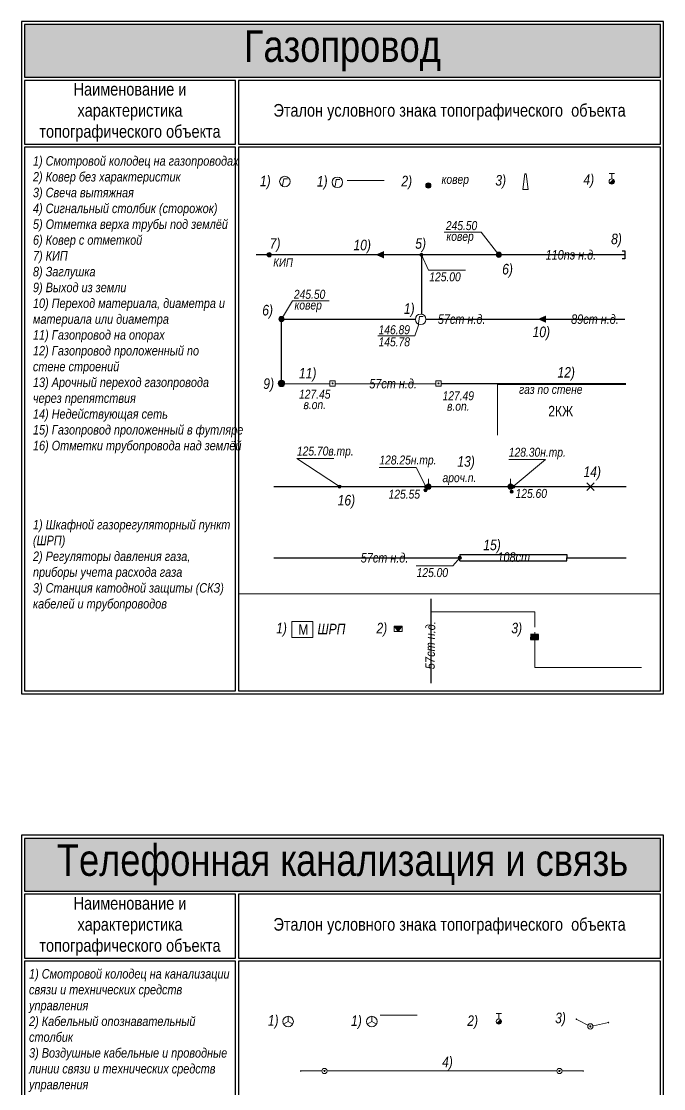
# Model space of a CAD drawing. Header units: metres. Extents: x -393 to 694, y -10 to 691.
# Drawn here: x 130.7 to 191.6, y 405.2 to 506.5 of the extents above; entities that cross this region are included whole.
import ezdxf
from ezdxf.enums import TextEntityAlignment as Align
from ezdxf.lldxf.tags import DXFTag

# ---------------------------------------------------------------- set-up
doc = ezdxf.new("R2010")
doc.units = ezdxf.units.M
doc.linetypes.add('СП_Граница маскировки', pattern=[3, 0, -3])
doc.layers.add('02 Строения и их части', color=7, linetype='Continuous', lineweight=20)
for name, color, linetype, lineweight, true_color in [('08 Газопровод', 30, 'Continuous', 30, 0xff7f00), ('12 Телефонная канализация и связь', 7, 'Continuous', 20, 0x007f3f), ('17 Рельеф', 7, 'Continuous', 15, 0xa55200)]:
    doc.layers.add(name, color=color, linetype=linetype, lineweight=lineweight, true_color=true_color)
doc.styles.add('СП_Д', font='ARIALNI.TTF')
doc.styles.add('СП_Р', font='ARIALN.TTF')
tags = doc.linetypes.add('СП_4.5.2', pattern='A,8,-2,4,-1,["Г",СП_Д,S=1.8,R=0,X=-0.7,Y=-0.9],-1,4,-2,8,-2', length=32).pattern_tags.tags
tags[10] = DXFTag(74, 10)
doc.linetypes.add('СП_4.7.10', pattern='A,8,-1,["|",СП_Р,S=1,R=0,X=-0.14,Y=-0.36],0,["|",СП_Р,S=1,R=60,X=0.24,Y=-0.3],0.02,["|",СП_Р,S=1,R=300,X=-0.4,Y=-0.04],-1', length=10.02)
doc.linetypes.add('СП_4.7.4', pattern='A,8,-2,[131,ltypeshp.shx,S=0.6,R=90,X=0.6,Y=-0.6],8,[131,ltypeshp.shx,S=0.6,R=270,X=-0.6,Y=0.6],-2', length=20)
tags = doc.linetypes.add('СП_5.4.5.1', pattern='A,12,-1,["Г",СП_Д,S=1.8,R=0,X=-0.7,Y=-0.9],-1,12', length=26).pattern_tags.tags
tags[6] = DXFTag(74, 10)

# ---------------------------------------------------------------- blocks, each defined once
blk = doc.blocks.new('СП_4.5.3')
at = {"linetype": 'Continuous', "lineweight": -2}
blk.add_hatch(color=256, dxfattribs=at).paths.add_polyline_path([(0.6, 0, 1), (-0.6, 0, 1)])
blk.add_circle((0, 0), 0.6, dxfattribs=at)
blk = doc.blocks.new('*U552')
at = {"color": 0, "linetype": 'Continuous', "lineweight": -2, "ltscale": 0.5}
blk.add_lwpolyline([(0, 0), (4, 0), (4, 3), (0, 3)], close=True, dxfattribs=at)
at = {"color": 0, "linetype": 'Continuous', "lineweight": -2, "style": 'СП_Д'}
blk.add_attdef('ШРП_001', (4.86, 0.78), '', height=1.8, dxfattribs=at)
blk = doc.blocks.new('*U433')
at = {"linetype": 'Continuous'}
blk.add_lwpolyline([(-0.5, 0.75), (0, 0.75), (0, -0.75), (-0.5, -0.75)], dxfattribs=at)
blk = doc.blocks.new('СП_Точка')
at = {"linetype": 'Continuous', "lineweight": -2}
h = blk.add_hatch(color=0, dxfattribs=at)
h.dxf.hatch_style = 1
h.paths.add_polyline_path([(-0.15, 0, 1), (0.15, 0, 1)])
at = {"color": 0, "linetype": 'Continuous', "lineweight": 0}
blk.add_circle((0, 0), 0.15, dxfattribs=at)
blk = doc.blocks.new('*U671')
at = {"color": 0, "linetype": 'Continuous', "lineweight": -2, "xscale": 2, "yscale": 2, "zscale": 2}
blk.add_blockref('СП_Точка', (0, 0), dxfattribs=at)
at = {"color": 0, "linetype": 'Continuous', "lineweight": 15, "style": 'СП_Д'}
blk.add_attdef('Z', text='', height=1.7, dxfattribs=at).set_placement((-6.71, 0.12), align=Align.TOP_LEFT)
blk = doc.blocks.new('*U672')
at = {"color": 0, "linetype": 'Continuous', "lineweight": -2, "xscale": 2, "yscale": 2, "zscale": 2}
blk.add_blockref('СП_Точка', (0, 0), dxfattribs=at)
at = {"color": 0, "linetype": 'Continuous', "lineweight": 15, "style": 'СП_Д'}
blk.add_attdef('Z', text='', height=1.7, dxfattribs=at).set_placement((1.03, 0.51), align=Align.TOP_LEFT)
blk = doc.blocks.new('СП_2.1')
at = {"color": 0, "style": 'СП_Р'}
blk.add_attdef('КЖ', text='', height=2, dxfattribs=at).set_placement((0, 0), align=Align.CENTER)
blk = doc.blocks.new('СП_4.5.5')
at = {"color": 0, "linetype": 'Continuous'}
blk.add_wipeout([(-0.5, 0), (-0.1, 3), (0.1, 3), (0.5, 0)], dxfattribs=at)
at = {"color": 0, "linetype": 'Continuous', "lineweight": -2}
blk.add_lwpolyline([(-0.5, 0), (-0.1, 3), (0.1, 3), (0.5, 0)], close=True, dxfattribs=at)
blk = doc.blocks.new('*U450')
at = {"color": 1, "linetype": 'Continuous'}
for points in [[(-0.708, 0.708), (0.708, -0.708)], [(0.708, 0.708), (-0.708, -0.708)]]:
    blk.add_lwpolyline(points, dxfattribs=at)
blk = doc.blocks.new('*U602')
at = {"color": 0, "linetype": 'Continuous', "style": 'СП_Д'}
blk.add_attdef('D-_001', (-4.82, -0.9), '', height=1.8, dxfattribs=at)
blk = doc.blocks.new('СП_4.1.2.9')
at = {"color": 0, "linetype": 'СП_Граница маскировки', "lineweight": 0, "ltscale": 10}
blk.add_wipeout([(0, -1), (0.5, -0.87), (0.87, -0.5), (1, 0), (0.87, 0.5), (0.5, 0.87), (0, 1), (-0.5, 0.87), (-0.87, 0.5), (-1, 0), (-0.87, -0.5), (-0.5, -0.87)], dxfattribs=at)
at = {"color": 0, "linetype": 'Continuous', "lineweight": -2}
for points in [[(0, 0), (-0.87, -0.5)], [(0, 1), (0, 0)], [(0.87, -0.5), (0, 0)]]:
    blk.add_lwpolyline(points, dxfattribs=at)
blk.add_circle((0, 0), 1, dxfattribs=at)
blk = doc.blocks.new('*U795')
at = {"color": 0, "linetype": 'Continuous', "lineweight": 15}
blk.add_line((1.6, 1.2), (8.6, 1.2), dxfattribs=at)
at = {"color": 0, "linetype": 'Continuous', "lineweight": 20, "style": 'СП_Д'}
for tag, p in [('Z', (2, 3.3)), ('Z1', (2, 0.9)), ('Z2', (2, -1.2)), ('Z3', (2, -3.3)), ('Z4', (2, -5.4))]:
    blk.add_attdef(tag, text='', height=1.7, dxfattribs=at).set_placement(p, align=Align.TOP_LEFT)
at = {"color": 0, "linetype": 'СП_Граница маскировки', "lineweight": 0, "ltscale": 10}
blk.add_wipeout([(0, -1), (0.5, -0.87), (0.87, -0.5), (1, 0), (0.87, 0.5), (0.5, 0.87), (0, 1), (-0.5, 0.87), (-0.87, 0.5), (-1, 0), (-0.87, -0.5), (-0.5, -0.87)], dxfattribs=at)
at = {"color": 0, "linetype": 'Continuous', "lineweight": -2}
for points in [[(0, 0), (-0.87, -0.5)], [(0, 1), (0, 0)], [(0.87, -0.5), (0, 0)]]:
    blk.add_lwpolyline(points, dxfattribs=at)
blk.add_circle((0, 0), 1, dxfattribs=at)
blk = doc.blocks.new('*U700')
at = {"color": 0, "linetype": 'Continuous', "lineweight": 15}
for p, q in [((-8.09, 5.35), (-1.09, 5.35)), ((0, 0), (-8.09, 5.35))]:
    blk.add_line(p, q, dxfattribs=at)
at = {"color": 0, "linetype": 'Continuous', "lineweight": -2, "xscale": 2, "yscale": 2, "zscale": 2}
blk.add_blockref('СП_Точка', (0, 0), dxfattribs=at)
at = {"color": 0, "linetype": 'Continuous', "lineweight": 15, "style": 'СП_Д'}
for tag, p in [('Z', (-7.79, 9.6)), ('Z1', (-7.79, 7.6))]:
    blk.add_attdef(tag, text='', height=1.7, dxfattribs=at).set_placement(p, align=Align.TOP_LEFT)
blk = doc.blocks.new('*U734')
at = {"linetype": 'Continuous', "lineweight": -2}
blk.add_hatch(color=256, dxfattribs=at).paths.add_polyline_path([(0.5, 0, 1), (-0.5, 0, 1)])
blk.add_circle((0, 0), 0.5, dxfattribs=at)
at = {"color": 0, "linetype": 'Continuous', "lineweight": 15, "style": 'СП_Д'}
blk.add_attdef('газ', (2.51, 0.31), '', height=1.7, dxfattribs=at)
blk = doc.blocks.new('*U427')
at = {"linetype": 'СП_Граница маскировки', "lineweight": 0}
blk.add_wipeout([(0.75, 0), (1.5, 1), (1.5, 0)], dxfattribs=at)
blk.add_wipeout([(0, 1), (0.75, 0), (0, 0)], dxfattribs=at)
at = {"linetype": 'Continuous', "lineweight": -2}
h = blk.add_hatch(color=30, dxfattribs=at)
h.dxf.hatch_style = 1
h.paths.add_polyline_path([(0, 1), (0.75, 0), (1.5, 1)])
at = {"color": 30, "linetype": 'Continuous', "lineweight": -2}
for points in [[(0, 0), (1.5, 0), (1.5, 1), (0, 1)], [(0, 1), (0.75, 0), (1.5, 1)]]:
    blk.add_lwpolyline(points, close=True, dxfattribs=at)
blk = doc.blocks.new('*U446')
at = {"linetype": 'Continuous', "lineweight": -2}
h = blk.add_hatch(color=0, dxfattribs=at)
h.dxf.hatch_style = 1
h.paths.add_polyline_path([(0.5, 0, 1), (-0.5, 0, 1)])
at = {"color": 0, "lineweight": 15}
blk.add_lwpolyline([(0, 0.5), (0, 1.5)], dxfattribs=at)
at = {"color": 0, "linetype": 'Continuous', "lineweight": -2}
blk.add_circle((0, 0), 0.5, dxfattribs=at)
blk = doc.blocks.new('*U709')
at = {"color": 0, "linetype": 'Continuous', "lineweight": 15}
for p in [(-8.84, 3.66), (0, 0)]:
    blk.add_line(p, (-1.84, 3.66), dxfattribs=at)
at = {"color": 0, "linetype": 'Continuous', "lineweight": -2, "xscale": 2, "yscale": 2, "zscale": 2}
blk.add_blockref('СП_Точка', (0, 0), dxfattribs=at)
at = {"color": 0, "linetype": 'Continuous', "lineweight": 15, "style": 'СП_Д'}
for tag, p in [('Z', (-8.54, 7.91)), ('Z1', (-8.54, 5.91))]:
    blk.add_attdef(tag, text='', height=1.7, dxfattribs=at).set_placement(p, align=Align.TOP_LEFT)
blk = doc.blocks.new('*U708')
at = {"color": 0, "linetype": 'Continuous', "lineweight": 15}
for p in [(-0.86, 5.12), (0, 0)]:
    blk.add_line(p, (6.14, 5.12), dxfattribs=at)
at = {"color": 0, "linetype": 'Continuous', "lineweight": -2, "xscale": 2, "yscale": 2, "zscale": 2}
blk.add_blockref('СП_Точка', (0, 0), dxfattribs=at)
at = {"color": 0, "linetype": 'Continuous', "lineweight": 15, "style": 'СП_Д'}
for tag, p in [('Z', (-0.56, 9.37)), ('Z1', (-0.56, 7.37))]:
    blk.add_attdef(tag, text='', height=1.7, dxfattribs=at).set_placement(p, align=Align.TOP_LEFT)
blk = doc.blocks.new('*U549')
at = {"color": 0, "linetype": 'СП_Граница маскировки', "lineweight": 0}
blk.add_wipeout([(0.5, 0), (0.43, 0.25), (0.25, 0.43), (0, 0.5), (-0.25, 0.43), (-0.43, 0.25), (-0.5, 0), (-0.43, -0.25), (-0.25, -0.43), (0, -0.5), (0.25, -0.43), (0.43, -0.25)], dxfattribs=at)
at = {"linetype": 'Continuous', "lineweight": -2}
h = blk.add_hatch(color=7, dxfattribs=at)
h.dxf.hatch_style = 1
h.paths.add_polyline_path([(0.5, 0, 0.198912), (0.35, 0.35), (-0.35, -0.35, 0.668179)])
at = {"color": 0, "linetype": 'Continuous', "lineweight": -2}
for points in [[(-0.5, 1.5), (0.5, 1.5)], [(0, 1.5), (0, 0.5)]]:
    blk.add_lwpolyline(points, dxfattribs=at)
at = {"color": 0, "linetype": 'Continuous', "lineweight": 5}
blk.add_lwpolyline([(0.35, 0.35), (-0.35, -0.35)], dxfattribs=at)
at = {"color": 0, "linetype": 'Continuous', "lineweight": -2}
blk.add_circle((0, 0), 0.5, dxfattribs=at)
blk = doc.blocks.new('*U711')
at = {"linetype": 'Continuous'}
h = blk.add_hatch(color=7, dxfattribs=at)
h.dxf.hatch_style = 1
h.paths.add_polyline_path([(1.5, -0.01), (1.51, 0.99), (0.01, 1), (0, 0)])
at = {"color": 7, "linetype": 'Continuous', "flags": 128}
for points in [[(0.01, 1), (0, 0)], [(0, 0), (1.5, -0.01)], [(1.51, 0.99), (0.01, 1)], [(1.5, -0.01), (1.51, 0.99)]]:
    blk.add_lwpolyline(points, dxfattribs=at)
at = {"color": 0, "linetype": 'Continuous', "lineweight": -2, "style": 'СП_Д', "flags": 6}
blk.add_attdef('НАЗВАН', (2.02, -0.21), '', height=1.8, dxfattribs=at)
blk = doc.blocks.new('*U680')
at = {"color": 7, "linetype": 'Continuous', "lineweight": 15}
for p, q in [((0, 0), (1.38, -2.91)), ((1.38, -2.91), (8.38, -2.91))]:
    blk.add_line(p, q, dxfattribs=at)
at = {"color": 7, "linetype": 'Continuous', "lineweight": -2, "xscale": 2, "yscale": 2, "zscale": 2}
blk.add_blockref('СП_Точка', (0, 0), dxfattribs=at)
at = {"color": 0, "linetype": 'Continuous', "lineweight": 15, "style": 'СП_Д'}
for tag, p in [('Z', (1.78, -3.31)), ('Z1', (1.78, -5.31))]:
    blk.add_attdef(tag, text='', height=1.7, dxfattribs=at).set_placement(p, align=Align.TOP_LEFT)
blk = doc.blocks.new('*U736')
at = {"linetype": 'Continuous', "lineweight": -2}
blk.add_hatch(color=256, dxfattribs=at).paths.add_polyline_path([(0.5, 0, 1), (-0.5, 0, 1)])
at = {"color": 0, "linetype": 'Continuous', "lineweight": 15}
blk.add_line((-10.34, 4.31), (-3.34, 4.31), dxfattribs=at)
at = {"color": 0, "linetype": 'Continuous', "lineweight": 20}
blk.add_line((0, 0), (-3.34, 4.31), dxfattribs=at)
at = {"linetype": 'Continuous', "lineweight": -2}
blk.add_circle((0, 0), 0.5, dxfattribs=at)
at = {"color": 0, "linetype": 'Continuous', "lineweight": 15, "style": 'СП_Д'}
blk.add_attdef('Z', text='', height=1.7, dxfattribs=at).set_placement((-9.94, 6.4), align=Align.TOP_LEFT)
blk.add_attdef('газ', (-9.94, 2.64), '', height=1.7, dxfattribs=at)
blk = doc.blocks.new('*U428')
at = {"color": 0, "linetype": 'Continuous', "lineweight": -2}
blk.add_lwpolyline([(-1.6, 0, 0, 1.4, 0), (0, 0, 1.6, 1.6, 0)], format="xyseb", dxfattribs=at)
blk = doc.blocks.new('*U580')
at = {"linetype": 'Continuous', "lineweight": -2}
h = blk.add_hatch(color=0, dxfattribs=at)
h.dxf.hatch_style = 1
edge = h.paths.add_edge_path()
edge.add_arc((0, 0), 0.4, 0, 360)
at = {"color": 0, "linetype": 'Continuous', "lineweight": 0}
blk.add_circle((0, 0), 0.4, dxfattribs=at)
at = {"color": 7, "linetype": 'Continuous', "lineweight": -2, "style": 'СП_Д'}
blk.add_attdef('Z', text='', height=1.6, rotation=359.1871, dxfattribs=at).set_placement((0.81, -0.65), align=Align.TOP_LEFT)
blk = doc.blocks.new('*U733')
at = {"linetype": 'Continuous', "lineweight": -2}
blk.add_hatch(color=256, dxfattribs=at).paths.add_polyline_path([(0.5, 0, 1), (-0.5, 0, 1)])
at = {"color": 0, "linetype": 'Continuous', "lineweight": 20}
blk.add_line((0, 0), (2.08, 3.47), dxfattribs=at)
at = {"color": 0, "linetype": 'Continuous', "lineweight": 15}
blk.add_line((2.08, 3.47), (9.08, 3.47), dxfattribs=at)
at = {"linetype": 'Continuous', "lineweight": -2}
blk.add_circle((0, 0), 0.5, dxfattribs=at)
at = {"color": 0, "linetype": 'Continuous', "lineweight": 15, "style": 'СП_Д'}
blk.add_attdef('Z', text='', height=1.7, dxfattribs=at).set_placement((2.48, 5.55), align=Align.TOP_LEFT)
blk.add_attdef('газ', (2.48, 1.8), '', height=1.7, dxfattribs=at)
blk = doc.blocks.new('*U146')
at = {"color": 0, "linetype": 'СП_Граница маскировки', "lineweight": -2, "ltscale": 10}
blk.add_wipeout([(-0.5, -0.5), (0.5, -0.5), (0.5, 0.5), (-0.5, 0.5)], dxfattribs=at)
at = {"linetype": 'Continuous', "lineweight": -2}
h = blk.add_hatch(color=0, dxfattribs=at)
h.dxf.hatch_style = 1
h.paths.add_polyline_path([(0.1, 0, 1), (-0.1, 0, 1)])
at = {"color": 0, "linetype": 'Continuous', "lineweight": -2}
blk.add_lwpolyline([(-0.5, -0.5), (0.5, -0.5), (0.5, 0.5), (-0.5, 0.5)], close=True, dxfattribs=at)
at = {"color": 0, "linetype": 'Continuous', "lineweight": 0}
blk.add_circle((0, 0), 0.1, dxfattribs=at)
blk = doc.blocks.new('*U679')
at = {"color": 0, "linetype": 'Continuous', "lineweight": 15}
blk.add_line((0, 0), (-1.3, -1.56), dxfattribs=at)
at = {"color": 7, "linetype": 'Continuous', "lineweight": 15}
blk.add_line((-8.3, -1.56), (-1.3, -1.56), dxfattribs=at)
at = {"color": 7, "linetype": 'Continuous', "lineweight": -2, "xscale": 2, "yscale": 2, "zscale": 2}
blk.add_blockref('СП_Точка', (0, 0), dxfattribs=at)
at = {"color": 0, "linetype": 'Continuous', "lineweight": 15, "style": 'СП_Д'}
for tag, p in [('Z', (-7.9, -1.96)), ('Z1', (-7.9, -3.96))]:
    blk.add_attdef(tag, text='', height=1.7, dxfattribs=at).set_placement(p, align=Align.TOP_LEFT)
blk = doc.blocks.new('*U791')
at = {"color": 0, "linetype": 'Continuous', "lineweight": 20}
for p in [(0, 0), (-8.09, -3.12)]:
    blk.add_line(p, (-1.09, -3.12), dxfattribs=at)
at = {"color": 0, "linetype": 'Continuous', "lineweight": 20, "style": 'СП_Д'}
for tag, p in [('Z', (-7.69, -1.12)), ('Z1', (-7.69, -3.42)), ('Z2', (-7.69, -5.42)), ('Z3', (-7.69, -7.42)), ('Z4', (-7.69, -9.42))]:
    blk.add_attdef(tag, text='', height=1.7, dxfattribs=at).set_placement(p, align=Align.TOP_LEFT)
at = {"color": 0, "linetype": 'СП_Граница маскировки', "lineweight": 0, "ltscale": 10}
blk.add_wipeout([(0, -1), (0.5, -0.87), (0.87, -0.5), (1, 0), (0.87, 0.5), (0.5, 0.87), (0, 1), (-0.5, 0.87), (-0.87, 0.5), (-1, 0), (-0.87, -0.5), (-0.5, -0.87)], dxfattribs=at)
at = {"color": 0, "linetype": 'Continuous', "lineweight": -2, "flags": 128}
blk.add_lwpolyline([(0.49, 0.54), (-0.21, 0.54), (-0.43, -0.76)], dxfattribs=at)
at = {"color": 0, "linetype": 'Continuous', "lineweight": -2}
blk.add_circle((0, 0), 1, dxfattribs=at)
blk = doc.blocks.new('СП_4.1.2.5')
at = {"color": 0, "linetype": 'СП_Граница маскировки', "lineweight": 0, "ltscale": 10}
blk.add_wipeout([(0, -1), (0.5, -0.87), (0.87, -0.5), (1, 0), (0.87, 0.5), (0.5, 0.87), (0, 1), (-0.5, 0.87), (-0.87, 0.5), (-1, 0), (-0.87, -0.5), (-0.5, -0.87)], dxfattribs=at)
at = {"color": 0, "linetype": 'Continuous', "lineweight": -2, "flags": 128}
blk.add_lwpolyline([(0.49, 0.54), (-0.21, 0.54), (-0.43, -0.76)], dxfattribs=at)
at = {"color": 0, "linetype": 'Continuous', "lineweight": -2}
blk.add_circle((0, 0), 1, dxfattribs=at)
blk = doc.blocks.new('*U792')
at = {"color": 0, "linetype": 'Continuous', "lineweight": 20}
blk.add_line((1.86, 0.37), (8.86, 0.37), dxfattribs=at)
at = {"color": 0, "linetype": 'Continuous', "lineweight": 20, "style": 'СП_Д'}
for tag, p in [('Z', (2.26, 2.37)), ('Z1', (2.26, 0.07)), ('Z2', (2.26, -1.93)), ('Z3', (2.26, -3.93)), ('Z4', (2.26, -5.93))]:
    blk.add_attdef(tag, text='', height=1.7, dxfattribs=at).set_placement(p, align=Align.TOP_LEFT)
at = {"color": 0, "linetype": 'СП_Граница маскировки', "lineweight": 0, "ltscale": 10}
blk.add_wipeout([(0, -1), (0.5, -0.87), (0.87, -0.5), (1, 0), (0.87, 0.5), (0.5, 0.87), (0, 1), (-0.5, 0.87), (-0.87, 0.5), (-1, 0), (-0.87, -0.5), (-0.5, -0.87)], dxfattribs=at)
at = {"color": 0, "linetype": 'Continuous', "lineweight": -2, "flags": 128}
blk.add_lwpolyline([(0.49, 0.54), (-0.21, 0.54), (-0.43, -0.76)], dxfattribs=at)
at = {"color": 0, "linetype": 'Continuous', "lineweight": -2}
blk.add_circle((0, 0), 1, dxfattribs=at)
blk = doc.blocks.new('*U811')
at = {"const_width": 0.15}
for points in [[(-2.73, 1.41, 1), (-2.6, 1.34, 1)], [(3.35, 0.71, 1), (3.5, 0.74, 1)]]:
    blk.add_lwpolyline(points, format="xyb", close=True, dxfattribs=at)
at = {"linetype": 'Continuous', "lineweight": -2}
blk.add_lwpolyline([(0, 0), (-2.67, 1.38)], dxfattribs=at)
at = {"linetype": 'Continuous'}
blk.add_lwpolyline([(0, 0), (3.42, 0.73)], dxfattribs=at)
at = {"color": 0, "linetype": 'СП_Граница маскировки', "lineweight": 0}
blk.add_wipeout([(0.5, 0), (0.43, 0.25), (0.25, 0.43), (0, 0.5), (-0.25, 0.43), (-0.43, 0.25), (-0.5, 0), (-0.43, -0.25), (-0.25, -0.43), (0, -0.5), (0.25, -0.43), (0.43, -0.25)], dxfattribs=at)
at = {"linetype": 'Continuous', "lineweight": 20}
h = blk.add_hatch(color=0, dxfattribs=at)
h.dxf.hatch_style = 1
h.paths.add_polyline_path([(0.12, 0, 1), (-0.12, 0, 1)])
at = {"color": 0, "linetype": 'Continuous', "lineweight": 20}
blk.add_circle((0, 0), 0.5, dxfattribs=at)
at = {"color": 7, "linetype": 'Continuous', "lineweight": 20}
blk.add_circle((0, 0), 0.12, dxfattribs=at)
blk = doc.blocks.new('*U812')
at = {"const_width": 0.15}
blk.add_lwpolyline([(4.42, 0, 1), (4.57, 0, 1)], format="xyb", close=True, dxfattribs=at)
at = {"linetype": 'Continuous'}
blk.add_lwpolyline([(0, 0), (4.5, 0)], dxfattribs=at)
at = {"color": 0, "linetype": 'СП_Граница маскировки', "lineweight": 0}
blk.add_wipeout([(0.5, 0), (0.43, 0.25), (0.25, 0.43), (0, 0.5), (-0.25, 0.43), (-0.43, 0.25), (-0.5, 0), (-0.43, -0.25), (-0.25, -0.43), (0, -0.5), (0.25, -0.43), (0.43, -0.25)], dxfattribs=at)
at = {"linetype": 'Continuous', "lineweight": 20}
h = blk.add_hatch(color=0, dxfattribs=at)
h.dxf.hatch_style = 1
h.paths.add_polyline_path([(0.12, 0, 1), (-0.12, 0, 1)])
at = {"color": 0, "linetype": 'Continuous', "lineweight": 20}
blk.add_circle((0, 0), 0.5, dxfattribs=at)
at = {"color": 7, "linetype": 'Continuous', "lineweight": 20}
blk.add_circle((0, 0), 0.12, dxfattribs=at)
blk = doc.blocks.new('*U813')
at = {"const_width": 0.15}
blk.add_lwpolyline([(-4.42, 0, 1), (-4.57, 0, 1)], format="xyb", close=True, dxfattribs=at)
at = {"linetype": 'Continuous'}
blk.add_lwpolyline([(0, 0), (-4.5, 0)], dxfattribs=at)
at = {"color": 0, "linetype": 'СП_Граница маскировки', "lineweight": 0}
blk.add_wipeout([(0.5, 0), (0.43, 0.25), (0.25, 0.43), (0, 0.5), (-0.25, 0.43), (-0.43, 0.25), (-0.5, 0), (-0.43, -0.25), (-0.25, -0.43), (0, -0.5), (0.25, -0.43), (0.43, -0.25)], dxfattribs=at)
at = {"linetype": 'Continuous', "lineweight": 20}
h = blk.add_hatch(color=0, dxfattribs=at)
h.dxf.hatch_style = 1
h.paths.add_polyline_path([(0.12, 0, 1), (-0.12, 0, 1)])
at = {"color": 0, "linetype": 'Continuous', "lineweight": 20}
blk.add_circle((0, 0), 0.5, dxfattribs=at)
at = {"color": 7, "linetype": 'Continuous', "lineweight": 20}
blk.add_circle((0, 0), 0.12, dxfattribs=at)

msp = doc.modelspace()

# ---------------------------------------------------------------- hatches: boundary and pattern name
at = {"ltscale": 0.5, "true_color": 0xfea558}
h = msp.add_hatch(color=21, dxfattribs=at)
h.dxf.hatch_style = 1
h.paths.add_polyline_path([(131, 501.19), (191.3, 501.19), (191.3, 506.19), (131, 506.19)])
at = {"ltscale": 0.5, "true_color": 0xadff85}
h = msp.add_hatch(color=81, dxfattribs=at)
h.dxf.hatch_style = 1
h.paths.add_polyline_path([(131, 423.97), (191.3, 423.97), (191.3, 428.97), (131, 428.97)])

# ---------------------------------------------------------------- linework, layer by layer
at = {"ltscale": 0.5}
for points in [[(131, 501.19), (191.3, 501.19), (191.3, 506.19), (131, 506.19)], [(131, 494.84), (151, 494.84), (151, 500.89), (131, 500.89)], [(151.3, 494.84), (191.3, 494.84), (191.3, 500.89), (151.3, 500.89)], [(131, 442.98), (151, 442.98), (151, 494.54), (131, 494.54)], [(131, 423.97), (191.3, 423.97), (191.3, 428.97), (131, 428.97)], [(131, 417.62), (151, 417.62), (151, 423.67), (131, 423.67)], [(151.3, 417.62), (191.3, 417.62), (191.3, 423.67), (151.3, 423.67)], [(131, 370.73), (151, 370.73), (151, 417.32), (131, 417.32)], [(151.3, 370.73), (191.3, 370.73), (191.3, 417.32), (151.3, 417.32)]]:
    msp.add_lwpolyline(points, close=True, dxfattribs=at)
at = {"color": 253, "lineweight": 20, "ltscale": 0.5}
msp.add_lwpolyline([(151.3, 452.19), (191.3, 452.19)], dxfattribs=at)
at = {"color": 0, "linetype": 'Continuous', "ltscale": 0.5}
msp.add_lwpolyline([(130.7, 370.43), (191.6, 370.43), (191.6, 429.27), (130.7, 429.27)], close=True, dxfattribs=at)
at = {"layer": '02 Строения и их части', "linetype": 'Continuous', "ltscale": 0.5}
msp.add_lwpolyline([(188.01, 472.04), (175.85, 472.04), (175.85, 467.23)], dxfattribs=at)
at = {"layer": '08 Газопровод', "linetype": 'BYBLOCK', "lineweight": -2, "ltscale": 0.5}
for p, q in [((172.27, 455.9), (172.27, 455.6)), ((172.27, 455.9), (182.43, 455.9)), ((182.43, 455.9), (182.43, 455.6)), ((172.27, 455.3), (172.27, 455.6)), ((172.27, 455.3), (182.43, 455.3)), ((182.43, 455.3), (182.43, 455.6))]:
    msp.add_line(p, q, dxfattribs=at)
at = {"layer": '08 Газопровод', "linetype": 'СП_4.5.2', "ltscale": 0.5}
for points in [[(187.93, 484.34), (175.97, 484.35), (154.2, 484.35), (152.96, 484.35)], [(168.63, 484.34), (168.63, 478.26)], [(154.64, 455.6), (172.27, 455.6)], [(182.43, 455.6), (188.06, 455.6)], [(169.54, 451.71), (169.54, 443.71)]]:
    msp.add_lwpolyline(points, dxfattribs=at)
at = {"layer": '08 Газопровод', "linetype": 'СП_4.5.2', "ltscale": 0.5, "flags": 128}
for points in [[(155.36, 472.14), (155.36, 478.25), (168.62, 478.24)], [(168.62, 478.24), (168.63, 478.24), (187.93, 478.24)]]:
    msp.add_lwpolyline(points, dxfattribs=at)
at = {"layer": '08 Газопровод', "linetype": 'СП_5.4.5.1', "ltscale": 0.5, "flags": 128}
msp.add_lwpolyline([(155.36, 472.14), (160.21, 472.09), (170.25, 472.14), (188.01, 472.14)], dxfattribs=at)
at = {"layer": '08 Газопровод', "linetype": 'СП_5.4.5.1', "ltscale": 0.5}
msp.add_lwpolyline([(154.64, 462.35), (188.06, 462.35)], dxfattribs=at)
at = {"layer": '08 Газопровод', "color": 1, "linetype": 'СП_4.7.4', "lineweight": 20, "ltscale": 0.5, "flags": 128}
msp.add_lwpolyline([(179.38, 449.03), (179.38, 450.48), (169.54, 450.48)], dxfattribs=at)
at = {"layer": '08 Газопровод', "color": 1, "linetype": 'СП_4.7.10', "lineweight": 20, "ltscale": 0.5, "flags": 128}
msp.add_lwpolyline([(179.38, 448.53), (179.38, 445.19), (189.51, 445.19)], dxfattribs=at)
at = {"layer": '12 Телефонная канализация и связь', "ltscale": 0.5}
msp.add_lwpolyline([(159.42, 406.91), (181.72, 406.91)], dxfattribs=at)

# ---------------------------------------------------------------- block references
at = {"layer": '02 Строения и их части', "color": 0, "linetype": 'Continuous', "lineweight": 20, "ltscale": 2, "xscale": 0.5, "yscale": 0.5, "zscale": 0.5}
msp.add_blockref('СП_2.1', (181.84, 469.01), dxfattribs=at).add_auto_attribs({'КЖ': '2КЖ'})
at = {"layer": '08 Газопровод', "color": 0, "linetype": 'Continuous', "lineweight": 20, "xscale": 0.5, "yscale": 0.5, "zscale": 0.5}
msp.add_blockref('*U734', (169.29, 490.92), dxfattribs=at).add_auto_attribs({'газ': 'ковер'})
at = {"layer": '08 Газопровод', "color": 0, "linetype": 'Continuous', "lineweight": 20}
ref = msp.add_blockref('*U736', (175.97, 484.35), dxfattribs=dict(at, xscale=0.5, yscale=0.5, zscale=0.5))
ref.add_attrib('Z_001', '245.50', (170.95, 486.69), dxfattribs={"layer": '0', "color": 0, "linetype": 'Continuous', "lineweight": 15, "height": 0.85, "style": 'СП_Д'})
ref.add_attrib('газ', 'ковер', (171, 485.67), dxfattribs={"layer": '0', "color": 0, "linetype": 'Continuous', "lineweight": 15, "height": 0.85, "style": 'СП_Д'})
at = {"layer": '08 Газопровод', "linetype": 'Continuous', "lineweight": 20, "ltscale": 0.5}
ref = msp.add_blockref('*U580', (154.2, 484.35), dxfattribs=dict(at, xscale=0.5, yscale=0.5, zscale=0.5))
ref.add_attrib('Z_001', 'КИП', (154.58, 483.22), dxfattribs={"layer": '0', "color": 7, "linetype": 'Continuous', "lineweight": -2, "height": 0.8, "rotation": 359.1871, "style": 'СП_Д'})
at = {"layer": '08 Газопровод', "linetype": 'Continuous', "lineweight": 20, "xscale": 0.5, "yscale": 0.5, "zscale": 0.5, "rotation": 359.9999720748545}
msp.add_blockref('*U428', (165.09, 484.35), dxfattribs=at)
at = {"layer": '08 Газопровод', "color": 0, "linetype": 'Continuous', "lineweight": 20}
ref = msp.add_blockref('*U680', (168.63, 484.34), dxfattribs=dict(at, xscale=0.5, yscale=0.5, zscale=0.5))
ref.add_attrib('Z_001', '125.00', (169.38, 481.83), dxfattribs={"layer": '0', "color": 0, "linetype": 'Continuous', "lineweight": 15, "height": 0.85, "style": 'СП_Д'})
ref = msp.add_blockref('*U602', (182.84, 484.34), dxfattribs=dict(at, xscale=0.5, yscale=0.5, zscale=0.5))
ref.add_attrib('D-_001', '110пэ н.д.', (180.41, 483.89), dxfattribs={"layer": '0', "color": 0, "linetype": 'Continuous', "height": 0.9, "style": 'СП_Д'})
at = {"layer": '08 Газопровод', "color": 0, "linetype": 'Continuous', "lineweight": 20, "ltscale": 0.5}
for name, p, xscale, yscale, zscale in [('*U433', (187.93, 484.34), 0.4999999999999991, 0.4999999999999991, 0.4999999999999991), ('СП_4.5.3', (155.36, 472.14), 0.5, 0.5, 0.5)]:
    msp.add_blockref(name, p, dxfattribs=dict(at, xscale=xscale, yscale=yscale, zscale=zscale))
at = {"layer": '08 Газопровод', "color": 0, "linetype": 'Continuous', "lineweight": 20}
ref = msp.add_blockref('*U733', (155.36, 478.25), dxfattribs=dict(at, xscale=0.5, yscale=0.5, zscale=0.5))
ref.add_attrib('Z_001', '245.50', (156.54, 480.17), dxfattribs={"layer": '0', "color": 0, "linetype": 'Continuous', "lineweight": 15, "height": 0.85, "style": 'СП_Д'})
ref.add_attrib('газ', 'ковер', (156.6, 479.15), dxfattribs={"layer": '0', "color": 0, "linetype": 'Continuous', "lineweight": 15, "height": 0.85, "style": 'СП_Д'})
ref = msp.add_blockref('*U602', (172.45, 478.24), dxfattribs=dict(at, xscale=0.5, yscale=0.5, zscale=0.5))
ref.add_attrib('D-_001', '57ст н.д.', (170.19, 477.79), dxfattribs={"layer": '0', "color": 0, "linetype": 'Continuous', "height": 0.9, "style": 'СП_Д'})
at = {"layer": '08 Газопровод', "linetype": 'Continuous', "lineweight": 20, "xscale": 0.5, "yscale": 0.5, "zscale": 0.5}
msp.add_blockref('*U428', (180.46, 478.24), dxfattribs=at)
at = {"layer": '08 Газопровод', "color": 0, "linetype": 'Continuous', "lineweight": 20}
ref = msp.add_blockref('*U602', (185.08, 478.24), dxfattribs=dict(at, xscale=0.5, yscale=0.5, zscale=0.5))
ref.add_attrib('D-_001', '89ст н.д.', (182.83, 477.79), dxfattribs={"layer": '0', "color": 0, "linetype": 'Continuous', "height": 0.9, "style": 'СП_Д'})
ref = msp.add_blockref('*U602', (165.95, 472.12), dxfattribs=dict(at, xscale=0.5, yscale=0.5, zscale=0.5))
ref.add_attrib('D-_001', '57ст н.д.', (163.69, 471.67), dxfattribs={"layer": '0', "color": 0, "linetype": 'Continuous', "height": 0.9, "style": 'СП_Д'})
ref = msp.add_blockref('*U700', (160.87, 462.35), dxfattribs=dict(at, xscale=0.5, yscale=0.5, zscale=0.5))
ref.add_attrib('Z1_001', '125.70в.тр.', (156.83, 465.3), dxfattribs={"layer": '0', "color": 0, "linetype": 'Continuous', "lineweight": 15, "height": 0.85, "style": 'СП_Д'})
ref = msp.add_blockref('*U708', (177.34, 462.35), dxfattribs=dict(at, xscale=0.5, yscale=0.5, zscale=0.5))
ref.add_attrib('Z1_001', '128.30н.тр.', (176.92, 465.19), dxfattribs={"layer": '0', "color": 0, "linetype": 'Continuous', "lineweight": 15, "height": 0.85, "style": 'СП_Д'})
ref = msp.add_blockref('*U709', (169.06, 462.35), dxfattribs=dict(at, xscale=0.5, yscale=0.5, zscale=0.5))
ref.add_attrib('Z1_001', '128.25н.тр.', (164.65, 464.45), dxfattribs={"layer": '0', "color": 0, "linetype": 'Continuous', "lineweight": 15, "height": 0.85, "style": 'СП_Д'})
at = {"layer": '08 Газопровод', "color": 0, "linetype": 'Continuous', "lineweight": 20, "xscale": 0.5, "yscale": 0.5, "zscale": 0.5}
for name, p in [('*U446', (169.31, 462.35)), ('*U446', (177.09, 462.35)), ('*U711', (178.99, 447.84))]:
    msp.add_blockref(name, p, dxfattribs=at)
at = {"layer": '08 Газопровод', "color": 0, "linetype": 'Continuous', "ltscale": 0.5, "xscale": 0.5, "yscale": 0.5, "zscale": 0.5}
msp.add_blockref('*U450', (184.67, 462.35), dxfattribs=at)
at = {"layer": '08 Газопровод', "color": 0, "linetype": 'Continuous', "lineweight": 20}
ref = msp.add_blockref('*U602', (165.15, 455.6), dxfattribs=dict(at, xscale=0.5, yscale=0.5, zscale=0.5))
ref.add_attrib('D-_001', '57ст н.д.', (162.88, 455.15), dxfattribs={"layer": '0', "color": 0, "linetype": 'Continuous', "height": 0.9, "style": 'СП_Д'})
ref = msp.add_blockref('*U679', (172.27, 455.6), dxfattribs=dict(at, xscale=0.5, yscale=0.5, zscale=0.5))
ref.add_attrib('Z_001', '125.00', (168.18, 453.77), dxfattribs={"layer": '0', "color": 0, "linetype": 'Continuous', "lineweight": 15, "height": 0.85, "style": 'СП_Д'})
ref = msp.add_blockref('*U602', (177.6, 455.66), dxfattribs=dict(at, xscale=0.5, yscale=0.5, zscale=0.5))
ref.add_attrib('D-_001', '108ст', (175.84, 455.22), dxfattribs={"layer": '0', "color": 0, "linetype": 'Continuous', "height": 0.9, "style": 'СП_Д'})
ref = msp.add_blockref('*U552', (156.35, 448.05), dxfattribs=dict(at, xscale=0.5, yscale=0.5, zscale=0.5))
ref.add_attrib('ШРП_001', 'ШРП', (158.78, 448.34), dxfattribs={"layer": '0', "color": 0, "linetype": 'Continuous', "lineweight": -2, "height": 1, "style": 'СП_Д'})
at = {"layer": '08 Газопровод', "color": 0, "linetype": 'Continuous', "lineweight": 20, "ltscale": 2, "xscale": 0.5, "yscale": 0.5, "zscale": 0.5}
msp.add_blockref('СП_2.1', (157.44, 448.29), dxfattribs=at).add_auto_attribs({'КЖ': 'М'})
at = {"layer": '08 Газопровод', "color": 0, "linetype": 'Continuous', "lineweight": 20}
ref = msp.add_blockref('*U602', (169.47, 447.29), dxfattribs=dict(at, xscale=0.5, yscale=0.5, zscale=0.5, rotation=89.18490600623258))
ref.add_attrib('D-_001', '57', (169.89, 445.02), dxfattribs={"layer": '0', "color": 0, "linetype": 'Continuous', "height": 0.9, "rotation": 89.1849, "style": 'СП_Д'})
ref.add_attrib('D-_002', 'ст', (169.91, 446.2), dxfattribs={"layer": '0', "color": 0, "linetype": 'Continuous', "height": 0.9, "rotation": 89.1849, "style": 'СП_Д'})
ref.add_attrib('D-_004', 'н', (169.93, 447.86), dxfattribs={"layer": '0', "color": 0, "linetype": 'Continuous', "height": 0.9, "rotation": 89.1849, "style": 'СП_Д'})
ref.add_attrib('D-_005', '.', (169.94, 448.43), dxfattribs={"layer": '0', "color": 0, "linetype": 'Continuous', "height": 0.9, "rotation": 89.1849, "style": 'СП_Д'})
ref.add_attrib('D-_006', 'д', (169.94, 448.72), dxfattribs={"layer": '0', "color": 0, "linetype": 'Continuous', "height": 0.9, "rotation": 89.1849, "style": 'СП_Д'})
ref.add_attrib('D-_007', '.', (169.95, 449.29), dxfattribs={"layer": '0', "color": 0, "linetype": 'Continuous', "height": 0.9, "rotation": 89.1849, "style": 'СП_Д'})
at = {"layer": '17 Рельеф', "color": 0, "linetype": 'Continuous', "lineweight": 20, "ltscale": 0.5}
ref = msp.add_blockref('*U671', (169.02, 462), dxfattribs=dict(at, xscale=0.5, yscale=0.5, zscale=0.5))
ref.add_attrib('Z_001', '125.55', (165.52, 461.21), dxfattribs={"layer": '0', "color": 0, "linetype": 'Continuous', "lineweight": 15, "height": 0.85, "style": 'СП_Д'})
ref = msp.add_blockref('*U672', (177.19, 461.87), dxfattribs=dict(at, xscale=0.5, yscale=0.5, zscale=0.5))
ref.add_attrib('Z_001', '125.60', (177.56, 461.28), dxfattribs={"layer": '0', "color": 0, "linetype": 'Continuous', "lineweight": 15, "height": 0.85, "style": 'СП_Д'})

# ---------------------------------------------------------------- texts
at = {"color": 7, "lineweight": 13}
for s, insert, char_height, width, attachment_point, style in [('Газопровод', (161.15, 503.69), 3, 60.3, 5, 'СП_Р'), ('Наименование и характеристика топографического объекта', (141, 497.87), 1.2, 20, 5, 'СП_Р'), ('Эталон условного знака топографического  объекта ', (171.3, 497.87), 1.2, 40, 5, 'СП_Р'), ('1) Смотровой колодец на газопроводах \\P2) Ковер без характеристик\\P3) Свеча вытяжная\\P4) Сигнальный столбик (сторожок)\\P5) Отметка верха трубы под землёй\\P6) Ковер с отметкой\\P7) КИП\\P8) Заглушка\\P9) Выход из земли\\P10) Переход материала, диаметра и материала или диаметра\\P11) Газопровод на опорах \\P12) Газопровод проложенный по стене строений\\P13) Арочный переход газопровода через препятствия\\P14) Недействующая сеть\\P15) Газопровод проложенный в футляре\\P16) Отметки трубопровода над землёй\\P\\P\\P\\P\\P{\\C256;1) Шкафной газорегуляторный пункт (ШРП)\\P2) Регуляторы давления газа, приборы учета расхода газа \\P3) Станция катодной защиты (СКЗ) кабелей и трубопроводов }', (131.8, 493.7), 0.9, 19.0121, 1, 'СП_Д'), ('Телефонная канализация и связь', (161.15, 426.47), 3, 60.3, 5, 'СП_Р'), ('Наименование и характеристика топографического объекта', (141, 420.64), 1.2, 20, 5, 'СП_Р'), ('Эталон условного знака топографического  объекта ', (171.3, 420.64), 1.2, 40, 5, 'СП_Р')]:
    msp.add_mtext(s, dxfattribs=dict(at, insert=insert, char_height=char_height, width=width, attachment_point=attachment_point, style=style))
at = {"color": 212, "lineweight": 13, "true_color": 0xe000e0, "char_height": 1, "width": 1, "attachment_point": 5, "style": 'СП_Д'}
for s, insert in [('1)', (153.83, 491.2)), ('1)', (159.23, 491.17)), ('2)', (167.24, 491.19)), ('3)', (176.15, 491.26)), ('4)', (184.5, 491.34)), ('8)', (187.13, 485.7)), ('7)', (154.76, 485.27)), ('5)', (168.56, 485.27)), ('6)', (176.8, 482.83)), ('6)', (154.05, 478.94)), ('1)', (167.48, 479.09)), ('11)', (157.85, 472.96)), ('12)', (182.36, 473.04)), ('9)', (154.15, 471.97)), ('14)', (184.83, 463.61)), ('16)', (161.52, 460.91)), ('15)', (175.33, 456.67)), ('1)', (155.37, 448.78)), ('2)', (164.88, 448.78)), ('3)', (177.67, 448.78)), ('1)', (154.58, 411.56)), ('1)', (162.47, 411.53)), ('2)', (173.49, 411.53)), ('3)', (181.82, 411.79)), ('4)', (171.1, 407.62))]:
    msp.add_mtext(s, dxfattribs=dict(at, insert=insert))
at = {"color": 212, "lineweight": 13, "true_color": 0xe000e0, "char_height": 1, "attachment_point": 5, "style": 'СП_Д'}
for insert in [(163.02, 485.12), (180, 476.88)]:
    msp.add_mtext('10)', dxfattribs=dict(at, insert=insert))
at = {"color": 7, "ltscale": 0.5, "insert": (131.43, 416.58), "char_height": 0.9, "width": 19.0121, "attachment_point": 1, "style": 'СП_Д'}
msp.add_mtext('1) Смотровой колодец на канализации связи и технических средств управления\\P2) Кабельный опознавательный столбик\\P3) Воздушные кабельные и проводные линии связи и технических средств управления\\P4) На незастроенной территории\\P5) Линии связи и технических средств управления подземные и подводные кабельные (в траншее)\\P6) Маркер\\P7) Соединительная муфта\\P8) Выход кабеля из земли \\P9 Телефонная канализация\\P10) Количество кабельных каналов\\P11) Колодец бетонный распределительный, поисков{\\C256;ый} (отметка - верх плиты)\\P12) Бронированный кабель связи\\P13) Кабель радиотрансляции\\P14) Кабель сигнализации\\P{\\C256;\\P1) Будка телефонная\\P2) Ящик кабельный распределительный (ЯКР)\\P3) Уличный телекоммуникационный шкаф (УТКШ)}', dxfattribs=at)
at = {"layer": '08 Газопровод', "color": 0, "lineweight": 13, "char_height": 0.85, "attachment_point": 5, "line_spacing_factor": 0.7, "style": 'СП_Д'}
for s, insert in [('127.45\\Pв.оп. ', (158.52, 470.62)), ('127.49\\Pв.оп. ', (172.13, 470.47))]:
    msp.add_mtext(s, dxfattribs=dict(at, insert=insert))
at = {"layer": '08 Газопровод', "color": 0, "lineweight": 13, "insert": (180.9, 471.57), "char_height": 0.85, "attachment_point": 5, "style": 'СП_Д'}
msp.add_mtext('газ по стене', dxfattribs=at)

# ---------------------------------------------------------------- next in the draw order: block references
at = {"layer": '12 Телефонная канализация и связь', "color": 0, "linetype": 'Continuous', "lineweight": 20, "ltscale": 0.5, "xscale": 0.5, "yscale": 0.5, "zscale": 0.5}
for name, p in [('*U795', (163.93, 411.6)), ('СП_4.1.2.9', (155.99, 411.6))]:
    msp.add_blockref(name, p, dxfattribs=at)
at = {"layer": '12 Телефонная канализация и связь', "linetype": 'Continuous', "lineweight": 20, "xscale": 0.5, "yscale": 0.5, "zscale": 0.5}
msp.add_blockref('*U549', (175.97, 411.6), dxfattribs=at)
at = {"layer": '12 Телефонная канализация и связь', "color": 0, "linetype": 'Continuous', "lineweight": 20, "xscale": 0.5, "yscale": 0.5, "zscale": 0.5}
for name, p in [('*U811', (184.65, 411.14)), ('*U813', (159.44, 406.91)), ('*U812', (181.72, 406.91))]:
    msp.add_blockref(name, p, dxfattribs=at)

# ---------------------------------------------------------------- next in the draw order: texts
at = {"layer": '08 Газопровод', "color": 0, "lineweight": 13, "insert": (172.24, 463.07), "char_height": 0.85, "attachment_point": 5, "style": 'СП_Д', "bg_fill": 3, "box_fill_scale": 1, "bg_fill_color": 256, "bg_fill_transparency": 0}
msp.add_mtext('ароч.п.', dxfattribs=at)

# ---------------------------------------------------------------- next in the draw order: linework, layer by layer
at = {"color": 0, "linetype": 'Continuous', "ltscale": 0.5}
msp.add_lwpolyline([(130.7, 442.68), (191.6, 442.68), (191.6, 506.49), (130.7, 506.49)], close=True, dxfattribs=at)
at = {"ltscale": 0.5}
msp.add_lwpolyline([(151.3, 442.98), (191.3, 442.98), (191.3, 494.54), (151.3, 494.54)], close=True, dxfattribs=at)

# ---------------------------------------------------------------- next in the draw order: texts
at = {"color": 212, "lineweight": 13, "true_color": 0xe000e0, "insert": (172.87, 464.59), "char_height": 1, "width": 1, "attachment_point": 5, "style": 'СП_Д'}
msp.add_mtext('13)', dxfattribs=at)

# ---------------------------------------------------------------- next in the draw order: block references
at = {"layer": '08 Газопровод', "color": 0, "linetype": 'Continuous', "lineweight": 20, "ltscale": 0.5, "xscale": 0.5, "yscale": 0.5, "zscale": 0.5}
for name, p in [('СП_4.1.2.5', (155.69, 491.29)), ('*U792', (160.66, 491.22))]:
    msp.add_blockref(name, p, dxfattribs=at)
at = {"layer": '08 Газопровод', "linetype": 'Continuous', "lineweight": 20, "xscale": 0.5, "yscale": 0.5, "zscale": 0.5}
for name, p in [('СП_4.5.5', (178.5, 490.53)), ('*U549', (186.68, 491.3))]:
    msp.add_blockref(name, p, dxfattribs=at)
at = {"layer": '08 Газопровод', "color": 0, "linetype": 'Continuous', "lineweight": 20, "ltscale": 0.5}
ref = msp.add_blockref('*U791', (168.56, 478.22), dxfattribs=dict(at, xscale=0.5, yscale=0.5, zscale=0.5))
ref.add_attrib('Z_001', '146.89', (164.57, 476.81), dxfattribs={"layer": '0', "color": 0, "linetype": 'Continuous', "lineweight": 20, "height": 0.85, "style": 'СП_Д'})
ref.add_attrib('Z1_001', '145.78', (164.57, 475.66), dxfattribs={"layer": '0', "color": 0, "linetype": 'Continuous', "lineweight": 20, "height": 0.85, "style": 'СП_Д'})
at = {"layer": '08 Газопровод', "color": 0, "linetype": 'Continuous', "lineweight": 20, "xscale": 0.5, "yscale": 0.5, "zscale": 0.5}
for name, p in [('*U146', (160.21, 472.14)), ('*U146', (170.25, 472.14)), ('*U427', (166.05, 448.61))]:
    msp.add_blockref(name, p, dxfattribs=at)

doc.saveas('drawing.dxf')
